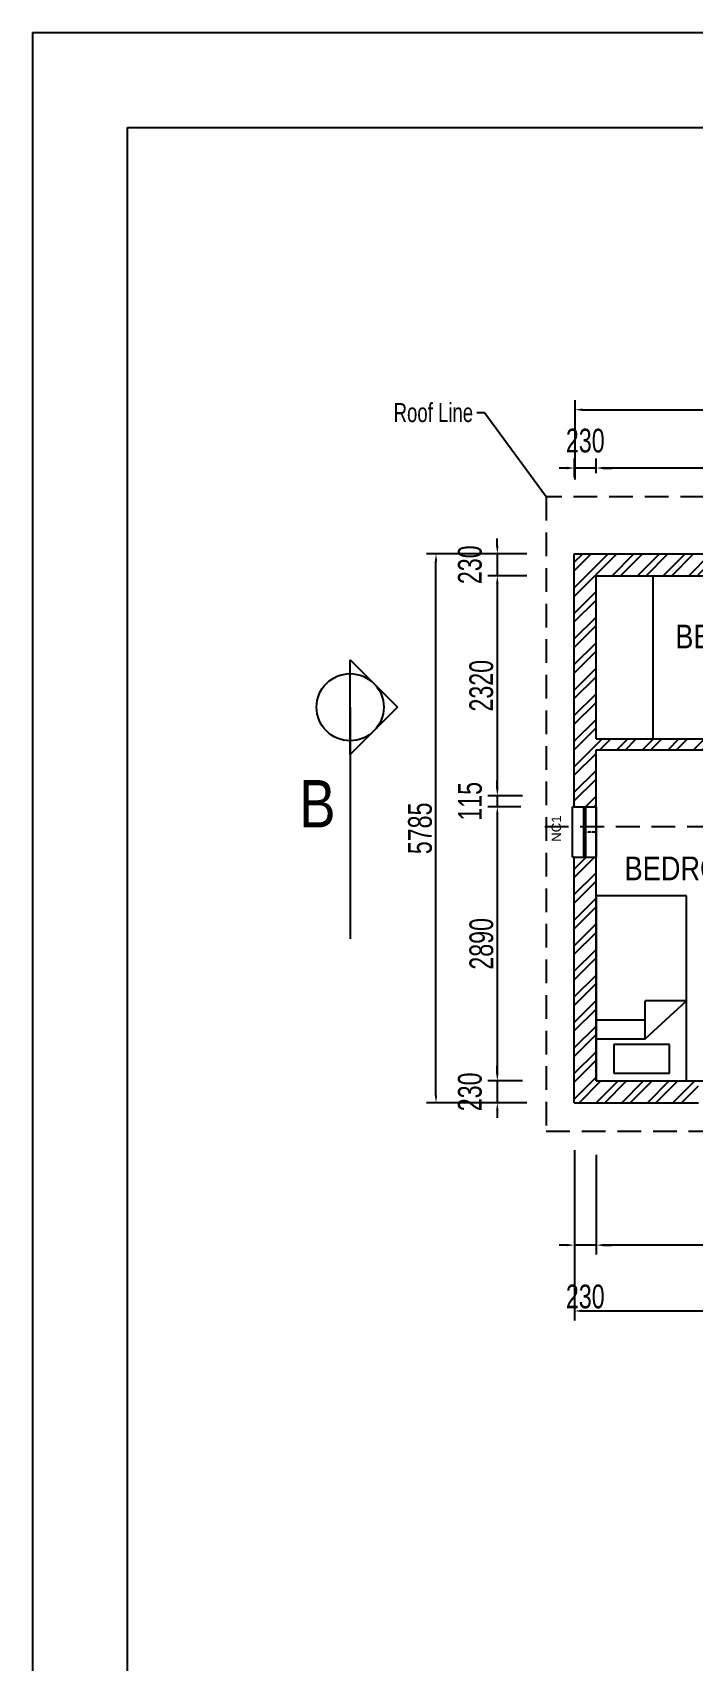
# Model space of a CAD drawing. Header units: millimetres. Extents: x 117 to 65811, y -976 to 29724.
# Drawn here: x 117 to 7065, y 12568 to 29724 of the extents above; entities that cross this region are included whole.
import ezdxf

# ---------------------------------------------------------------- set-up
doc = ezdxf.new("R2010")
doc.units = ezdxf.units.MM
doc.linetypes.add('DASHED', pattern=[0.75, 0.5, -0.25])
doc.linetypes.add('DOT', pattern=[0.25, 0, -0.25])
for name, color, linetype in [('2', 1, 'Continuous'), ('7', 6, 'Continuous'), ('DIMS', 5, 'Continuous'), ('HATCH', 1, 'Continuous'), ('OUTLINE', 4, 'Continuous'), ('TEXT', 5, 'Continuous'), ('WALLS', 1, 'Continuous')]:
    doc.layers.add(name, color=color, linetype=linetype)
doc.styles.add('AERIAL1-25', font='arial.ttf', dxfattribs={"height": 50})
doc.styles.add('COMPACT', font='arial.ttf', dxfattribs={"width": 0.7})
doc.styles.add('ROMANS', font='romans', dxfattribs={"height": 120})
doc.dimstyles.new('AERIAL1-50', dxfattribs={"dimscale": 100, "dimtxt": 2.5, "dimasz": 0.8, "dimexe": 1, "dimexo": 2.5, "dimgap": 0.4, "dimtad": 1, "dimdec": 0, "dimzin": 0, "dimdsep": 46, "dimtxsty": 'COMPACT', "dimcen": 0.09, "dimadec": 0, "dimazin": 0, "dimtfac": 1, "dimtdec": 1, "dimtmove": 2, "dimatfit": 3, "dimfxl": 1, "dimtolj": 1, "dimtzin": 0, "dimarcsym": 0})

# ---------------------------------------------------------------- blocks, each defined once
blk = doc.blocks.new('*D27')
at = {"layer": 'DEFPOINTS', "color": 0, "transparency": 16777216}
for p in [(13643, 25749), (5830, 24764), (13643, 24789)]:
    blk.add_point(p, dxfattribs=at)
at = {"layer": 'DIMS', "color": 0, "lineweight": -2, "transparency": 16777216}
for p, q in [((5830, 25014), (5830, 25849)), ((5910, 25749), (13563, 25749)), ((13643, 25039), (13643, 25849))]:
    blk.add_line(p, q, dxfattribs=at)
at = {"layer": 'DIMS', "color": 0, "transparency": 16777216}
for points in [[(5910, 25762), (5910, 25735), (5830, 25749)], [(13563, 25762), (13563, 25735), (13643, 25749)]]:
    blk.add_solid(points, dxfattribs=at)
at = {"layer": 'DIMS', "color": 0, "transparency": 16777216, "insert": (10252, 25955), "char_height": 250, "attachment_point": 5, "style": 'COMPACT'}
blk.add_mtext('\\A1;7813', dxfattribs=at)
blk = doc.blocks.new('*D29')
at = {"layer": 'DEFPOINTS', "color": 0, "transparency": 16777216}
for p in [(5822, 18195), (13635, 18145), (13635, 16251)]:
    blk.add_point(p, dxfattribs=at)
at = {"layer": 'DIMS', "color": 0, "lineweight": -2, "transparency": 16777216}
for p, q in [((5822, 17945), (5822, 16151)), ((13635, 17895), (13635, 16151)), ((5902, 16251), (13555, 16251))]:
    blk.add_line(p, q, dxfattribs=at)
at = {"layer": 'DIMS', "color": 0, "transparency": 16777216}
for points in [[(5902, 16265), (5902, 16238), (5822, 16251)], [(13555, 16265), (13555, 16238), (13635, 16251)]]:
    blk.add_solid(points, dxfattribs=at)
at = {"layer": 'DIMS', "color": 0, "transparency": 16777216, "insert": (9728, 16419), "char_height": 250, "attachment_point": 5, "style": 'COMPACT'}
blk.add_mtext('\\A1;7813', dxfattribs=at)
blk = doc.blocks.new('FUR-1')
at = {"layer": '7'}
for p, q in [((-475, -1950), (-475, 0)), ((-475, 0), (475, 0)), ((475, 0), (475, -1950)), ((-289, -386), (-289, -81)), ((-289, -81), (297, -81)), ((297, -81), (297, -386)), ((-475, -444), (41, -444)), ((297, -386), (-289, -386)), ((41, -444), (476, -843)), ((41, -444), (41, -843)), ((-475, -644), (41, -644)), ((476, -843), (41, -843)), ((475, -1950), (-475, -1950))]:
    blk.add_line(p, q, dxfattribs=at)
blk = doc.blocks.new('*D31')
at = {"layer": 'DEFPOINTS', "color": 0, "transparency": 16777216}
for p in [(4365, 24230), (5572, 24230), (5572, 18445)]:
    blk.add_point(p, dxfattribs=at)
at = {"layer": 'DIMS', "color": 0, "lineweight": -2, "transparency": 16777216}
for p, q in [((5322, 24230), (4265, 24230)), ((4365, 18525), (4365, 24150)), ((5322, 18445), (4265, 18445))]:
    blk.add_line(p, q, dxfattribs=at)
at = {"layer": 'DIMS', "color": 0, "transparency": 16777216}
for points in [[(4352, 24150), (4378, 24150), (4365, 24230)], [(4352, 18525), (4378, 18525), (4365, 18445)]]:
    blk.add_solid(points, dxfattribs=at)
at = {"layer": 'DIMS', "color": 0, "transparency": 16777216, "insert": (4198, 21337), "char_height": 250, "attachment_point": 5, "rotation": 90, "style": 'COMPACT'}
blk.add_mtext('\\A1;5785', dxfattribs=at)
blk = doc.blocks.new('*D32')
at = {"layer": 'DEFPOINTS', "color": 0, "transparency": 16777216}
for p in [(5510, 21565), (5011, 18675), (5526, 18675)]:
    blk.add_point(p, dxfattribs=at)
at = {"layer": 'DIMS', "color": 0, "lineweight": -2, "transparency": 16777216}
for p, q in [((5260, 21565), (4911, 21565)), ((5011, 21485), (5011, 18755)), ((5276, 18675), (4911, 18675))]:
    blk.add_line(p, q, dxfattribs=at)
at = {"layer": 'DIMS', "color": 0, "transparency": 16777216}
for points in [[(4998, 21485), (5024, 21485), (5011, 21565)], [(4998, 18755), (5024, 18755), (5011, 18675)]]:
    blk.add_solid(points, dxfattribs=at)
at = {"layer": 'DIMS', "color": 0, "transparency": 16777216, "insert": (4844, 20120), "char_height": 250, "attachment_point": 5, "rotation": 90, "style": 'COMPACT'}
blk.add_mtext('\\A1;2890', dxfattribs=at)
blk = doc.blocks.new('*D33')
at = {"layer": 'DEFPOINTS', "color": 0, "transparency": 16777216}
for p in [(6052, 18145), (9227, 18145), (6052, 16945)]:
    blk.add_point(p, dxfattribs=at)
at = {"layer": 'DIMS', "color": 0, "lineweight": -2, "transparency": 16777216}
for p, q in [((6052, 17895), (6052, 16845)), ((9227, 17895), (9227, 16845)), ((9147, 16945), (6132, 16945))]:
    blk.add_line(p, q, dxfattribs=at)
at = {"layer": 'DIMS', "color": 0, "transparency": 16777216}
for points in [[(6132, 16958), (6132, 16932), (6052, 16945)], [(9147, 16958), (9147, 16932), (9227, 16945)]]:
    blk.add_solid(points, dxfattribs=at)
at = {"layer": 'DIMS', "color": 0, "transparency": 16777216, "insert": (7639, 17113), "char_height": 250, "attachment_point": 5, "style": 'COMPACT'}
blk.add_mtext('\\A1;3175', dxfattribs=at)
blk = doc.blocks.new('*D34')
at = {"layer": 'DEFPOINTS', "color": 0, "transparency": 16777216}
for p in [(5822, 18195), (6052, 18145), (5822, 16945)]:
    blk.add_point(p, dxfattribs=at)
at = {"layer": 'DIMS', "color": 0, "lineweight": -2, "transparency": 16777216}
for p, q in [((5822, 17945), (5822, 16845)), ((6052, 17895), (6052, 16845)), ((5742, 16945), (5662, 16945)), ((6052, 16945), (5822, 16945)), ((6132, 16945), (6212, 16945))]:
    blk.add_line(p, q, dxfattribs=at)
at = {"layer": 'DIMS', "color": 0, "transparency": 16777216}
for points in [[(5742, 16958), (5742, 16932), (5822, 16945)], [(6132, 16958), (6132, 16932), (6052, 16945)]]:
    blk.add_solid(points, dxfattribs=at)
at = {"layer": 'DIMS', "color": 0, "transparency": 16777216, "insert": (5937, 16402), "char_height": 250, "attachment_point": 5, "style": 'COMPACT'}
blk.add_mtext('\\A1;230', dxfattribs=at)
blk = doc.blocks.new('*D35')
at = {"layer": 'DEFPOINTS', "color": 0, "transparency": 16777216}
for p in [(5526, 18675), (5011, 18445), (5572, 18445)]:
    blk.add_point(p, dxfattribs=at)
at = {"layer": 'DIMS', "color": 0, "lineweight": -2, "transparency": 16777216}
for p, q in [((5011, 18755), (5011, 18835)), ((5276, 18675), (4911, 18675)), ((5011, 18675), (5011, 18445)), ((5322, 18445), (4911, 18445)), ((5011, 18365), (5011, 18285))]:
    blk.add_line(p, q, dxfattribs=at)
at = {"layer": 'DIMS', "color": 0, "transparency": 16777216}
for points in [[(4998, 18755), (5024, 18755), (5011, 18675)], [(4998, 18365), (5024, 18365), (5011, 18445)]]:
    blk.add_solid(points, dxfattribs=at)
at = {"layer": 'DIMS', "color": 0, "transparency": 16777216, "insert": (4723, 18560), "char_height": 250, "attachment_point": 5, "rotation": 90, "style": 'COMPACT'}
blk.add_mtext('\\A1;230', dxfattribs=at)
blk = doc.blocks.new('*D37')
at = {"layer": 'DEFPOINTS', "color": 0, "transparency": 16777216}
for p in [(5822, 25134), (5822, 24786), (6052, 24830)]:
    blk.add_point(p, dxfattribs=at)
at = {"layer": 'DIMS', "color": 0, "lineweight": -2, "transparency": 16777216}
for p, q in [((5822, 25036), (5822, 25234)), ((6052, 25080), (6052, 25234)), ((5742, 25134), (5662, 25134)), ((6052, 25134), (5822, 25134)), ((6132, 25134), (6212, 25134))]:
    blk.add_line(p, q, dxfattribs=at)
at = {"layer": 'DIMS', "color": 0, "transparency": 16777216}
for points in [[(5742, 25148), (5742, 25121), (5822, 25134)], [(6132, 25148), (6132, 25121), (6052, 25134)]]:
    blk.add_solid(points, dxfattribs=at)
at = {"layer": 'DIMS', "color": 0, "transparency": 16777216, "insert": (5937, 25422), "char_height": 250, "attachment_point": 5, "style": 'COMPACT'}
blk.add_mtext('\\A1;230', dxfattribs=at)
blk = doc.blocks.new('*D38')
at = {"layer": 'DEFPOINTS', "color": 0, "transparency": 16777216}
for p in [(6052, 25134), (6052, 24830), (10219, 24830)]:
    blk.add_point(p, dxfattribs=at)
at = {"layer": 'DIMS', "color": 0, "lineweight": -2, "transparency": 16777216}
for p, q in [((6052, 25080), (6052, 25234)), ((10219, 25080), (10219, 25234)), ((10139, 25134), (6132, 25134))]:
    blk.add_line(p, q, dxfattribs=at)
at = {"layer": 'DIMS', "color": 0, "transparency": 16777216}
for points in [[(6132, 25148), (6132, 25121), (6052, 25134)], [(10139, 25148), (10139, 25121), (10219, 25134)]]:
    blk.add_solid(points, dxfattribs=at)
at = {"layer": 'DIMS', "color": 0, "transparency": 16777216, "insert": (8135, 25302), "char_height": 250, "attachment_point": 5, "style": 'COMPACT'}
blk.add_mtext('\\A1;4167', dxfattribs=at)
blk = doc.blocks.new('*D40')
at = {"layer": 'DEFPOINTS', "color": 0, "transparency": 16777216}
for p in [(5572, 24000), (5011, 21680), (5526, 21680)]:
    blk.add_point(p, dxfattribs=at)
at = {"layer": 'DIMS', "color": 0, "lineweight": -2, "transparency": 16777216}
for p, q in [((5322, 24000), (4911, 24000)), ((5011, 23920), (5011, 21760)), ((5276, 21680), (4911, 21680))]:
    blk.add_line(p, q, dxfattribs=at)
at = {"layer": 'DIMS', "color": 0, "transparency": 16777216}
for points in [[(4998, 23920), (5024, 23920), (5011, 24000)], [(4998, 21760), (5024, 21760), (5011, 21680)]]:
    blk.add_solid(points, dxfattribs=at)
at = {"layer": 'DIMS', "color": 0, "transparency": 16777216, "insert": (4843, 22840), "char_height": 250, "attachment_point": 5, "rotation": 90, "style": 'COMPACT'}
blk.add_mtext('\\A1;2320', dxfattribs=at)
blk = doc.blocks.new('*D41')
at = {"layer": 'DEFPOINTS', "color": 0, "transparency": 16777216}
for p in [(5526, 21680), (5011, 21565), (5510, 21565)]:
    blk.add_point(p, dxfattribs=at)
at = {"layer": 'DIMS', "color": 0, "lineweight": -2, "transparency": 16777216}
for p, q in [((5011, 21760), (5011, 21840)), ((5276, 21680), (4911, 21680)), ((5011, 21680), (5011, 21565)), ((5260, 21565), (4911, 21565)), ((5011, 21485), (5011, 21405))]:
    blk.add_line(p, q, dxfattribs=at)
at = {"layer": 'DIMS', "color": 0, "transparency": 16777216}
for points in [[(4998, 21760), (5024, 21760), (5011, 21680)], [(4998, 21485), (5024, 21485), (5011, 21565)]]:
    blk.add_solid(points, dxfattribs=at)
at = {"layer": 'DIMS', "color": 0, "transparency": 16777216, "insert": (4724, 21622), "char_height": 250, "attachment_point": 5, "rotation": 90, "style": 'COMPACT'}
blk.add_mtext('\\A1;115', dxfattribs=at)
blk = doc.blocks.new('*D42')
at = {"layer": 'DEFPOINTS', "color": 0, "transparency": 16777216}
for p in [(5572, 24230), (5011, 24000), (5526, 24000)]:
    blk.add_point(p, dxfattribs=at)
at = {"layer": 'DIMS', "color": 0, "lineweight": -2, "transparency": 16777216}
for p, q in [((5011, 24310), (5011, 24390)), ((5322, 24230), (4911, 24230)), ((5011, 24230), (5011, 24000)), ((5276, 24000), (4911, 24000)), ((5011, 23920), (5011, 23840))]:
    blk.add_line(p, q, dxfattribs=at)
at = {"layer": 'DIMS', "color": 0, "transparency": 16777216}
for points in [[(4998, 24310), (5024, 24310), (5011, 24230)], [(4998, 23920), (5024, 23920), (5011, 24000)]]:
    blk.add_solid(points, dxfattribs=at)
at = {"layer": 'DIMS', "color": 0, "transparency": 16777216, "insert": (4723, 24115), "char_height": 250, "attachment_point": 5, "rotation": 90, "style": 'COMPACT'}
blk.add_mtext('\\A1;230', dxfattribs=at)

msp = doc.modelspace()

# ---------------------------------------------------------------- hatches: boundary and pattern name
at = {"layer": 'HATCH'}
h = msp.add_hatch(dxfattribs=at)
h.set_pattern_fill('ANSI32', color=256, scale=20)
h.paths.add_polyline_path([(7356.1, 24229.7), (5821.6, 24229.7), (5821.6, 21564.7), (6051.6, 21564.7), (6051.6, 22164.7), (7251.6, 22164.7), (7251.6, 21564.7), (9226.6, 21564.7), (9341.6, 21564.7), (9341.6, 21679.7), (7366.6, 21679.7), (7366.6, 22279.7), (6051.6, 22279.7), (6051.6, 23999.7), (7356.1, 23999.7)])
h = msp.add_hatch(dxfattribs=at)
h.set_pattern_fill('ANSI32', color=256, scale=20)
h.paths.add_polyline_path([(7128.1, 18674.7), (6051.6, 18674.7), (6051.6, 20624.7), (6051.6, 21031.7), (5821.6, 21031.7), (5821.6, 18444.7), (7128.1, 18444.7)])

# ---------------------------------------------------------------- linework, layer by layer
at = {"color": 3, "linetype": 'Continuous'}
for p, q in [((1117.3, 28723.7), (41117.3, 28723.7)), ((1117.3, 1023.7), (1117.3, 28723.7))]:
    msp.add_line(p, q, dxfattribs=at)
msp.add_lwpolyline([(1117.3, 28723.7), (35451.6, 28723.7), (35451.6, 1023.7), (1117.3, 1023.7)], close=True, dxfattribs=at)
at = {"layer": '2', "color": 2}
for p, q in [((5803.6, 21031.7), (5803.6, 21564.7)), ((5821.6, 21564.7), (5803.6, 21564.7)), ((5921.6, 21031.7), (5921.6, 21564.7)), ((5941.6, 21031.7), (5941.6, 21564.7)), ((6051.6, 21564.7), (6051.6, 21031.7)), ((6051.6, 21298.2), (6008.6, 21298.2)), ((5821.6, 21031.7), (5803.6, 21031.7))]:
    msp.add_line(p, q, dxfattribs=at)
at = {"layer": '2'}
for p, q in [((5821.6, 21564.7), (6051.6, 21564.7)), ((5821.6, 21031.7), (6051.6, 21031.7))]:
    msp.add_line(p, q, dxfattribs=at)
at = {"layer": '2', "linetype": 'DOT'}
msp.add_line((6051.6, 21298.2), (5941.6, 21298.2), dxfattribs=at)
msp.add_line((6051.6, 21298.2), (5941.6, 21298.2), dxfattribs=at)
at = {"layer": 'DEFPOINTS', "color": 2, "linetype": 'Continuous'}
for q in [(117.3, -976.3), (42117.3, 29723.7), (42117.3, 29723.7)]:
    msp.add_line((117.3, 29723.7), q, dxfattribs=at)
at = {"layer": 'OUTLINE', "linetype": 'DASHED', "ltscale": 500}
msp.add_line((5509.9, 21355.7), (13938.7, 21355.7), dxfattribs=at)
msp.add_lwpolyline([(5525.7, 24829.7), (5525.7, 18144.7), (13938.7, 18144.7), (13938.7, 24829.7)], close=True, dxfattribs=at)
at = {"layer": 'TEXT'}
for p, q in [((3461.3, 23113.7), (3961.2, 22613.8)), ((3461.3, 22113.8), (3461.3, 23113.7)), ((3461.3, 22613.8), (3461.3, 20173.1)), ((3961.2, 22613.8), (3461.3, 22113.8))]:
    msp.add_line(p, q, dxfattribs=at)
msp.add_circle((3461.3, 22613.8), 353.5, dxfattribs=at)
at = {"layer": 'WALLS'}
for p, q in [((5821.6, 21564.7), (5821.6, 24229.7)), ((5821.6, 24229.7), (7356.1, 24229.7)), ((6051.6, 23999.7), (10218.6, 23999.7)), ((6051.6, 22279.7), (6051.6, 23999.7)), ((6051.6, 22279.7), (7366.6, 22279.7)), ((6051.6, 22164.7), (7251.6, 22164.7)), ((6051.6, 21564.7), (6051.6, 22164.7)), ((6051.6, 18674.7), (6051.6, 21564.7)), ((5821.6, 18444.7), (5821.6, 21031.7)), ((6051.6, 18674.7), (9226.6, 18674.7)), ((5821.6, 18444.7), (7128.1, 18444.7))]:
    msp.add_line(p, q, dxfattribs=at)
at = {"layer": 'WALLS', "color": 5}
msp.add_line((6651.6, 22279.7), (6651.6, 23999.7), dxfattribs=at)

# ---------------------------------------------------------------- block references
at = {"layer": 'WALLS', "xscale": -1, "rotation": 180}
msp.add_blockref('FUR-1', (6526.6, 18674.7), dxfattribs=at)

# ---------------------------------------------------------------- texts
at = {"layer": 'DIMS', "insert": (5581.6, 21473.5), "char_height": 100, "width": 1878, "attachment_point": 3, "rotation": 90, "style": 'AERIAL1-25'}
msp.add_mtext('NC1', dxfattribs=at)
at = {"layer": 'TEXT', "insert": (4755.8, 25615.9), "char_height": 200, "attachment_point": 9, "style": 'COMPACT'}
msp.add_mtext('Roof Line', dxfattribs=at)
at = {"layer": 'TEXT', "insert": (3307.8, 21846.4), "char_height": 500, "width": 13639, "attachment_point": 3, "style": 'ROMANS'}
msp.add_mtext('\\fArial Narrow|b0|i0|c0|p34;B', dxfattribs=at)
at = {"layer": 'WALLS', "char_height": 250, "width": 13639, "attachment_point": 3, "style": 'ROMANS'}
for s, insert in [('\\fArial Narrow|b0|i0|c0|p34;BEDROOM 1', (8603.4, 23483.8)), ('\\fArial Narrow|b0|i0|c0|p34;BEDROOM 2', (8069.2, 21039.9))]:
    msp.add_mtext(s, dxfattribs=dict(at, insert=insert))

# ---------------------------------------------------------------- dimensions: what is measured, and where the dimension line sits
at = {"layer": 'DIMS'}
dim = msp.add_linear_dim(base=(13643.1, 25748.7), p1=(5830.1, 24763.6), p2=(13643.1, 24788.6), angle=180, dimstyle='AERIAL1-50', dxfattribs=at)
dim.commit()
dim.dimension.update_dxf_attribs({"geometry": '*D27', "text_midpoint": (10251.6, 25954.8), "dimtype": 160})
for base, p1, p2, angle, picture, middle in [((5821.6, 25134.2), (6051.6, 24829.7), (5821.6, 24786.1), 180, '*D37', (5936.6, 25422)), ((6051.6, 25134.2), (10218.6, 24829.7), (6051.6, 24829.7), 180, '*D38', (8135.1, 25301.9)), ((5011.2, 23999.7), (5571.6, 24229.7), (5525.7, 23999.7), 90, '*D42', (4723.4, 24114.7)), ((4365.2, 24229.7), (5571.6, 18444.7), (5571.6, 24229.7), 90, '*D31', (4197.5, 21337.2)), ((5011.2, 21679.7), (5571.6, 23999.7), (5525.7, 21679.7), 90, '*D40', (4843.4, 22839.7)), ((5011.2, 21564.7), (5525.7, 21679.7), (5509.9, 21564.7), 90, '*D41', (4723.5, 21622.2)), ((5011.2, 18674.7), (5509.9, 21564.7), (5525.7, 18674.7), 90, '*D32', (4843.5, 20119.7)), ((5011.2, 18444.7), (5525.7, 18674.7), (5571.6, 18444.7), 90, '*D35', (4723.4, 18559.7)), ((5821.6, 16945.1), (6051.6, 18144.7), (5821.6, 18194.7), 180, '*D34', (5936.6, 16401.9)), ((13634.6, 16251.5), (5821.6, 18194.7), (13634.6, 18144.7), 180, '*D29', (9728.1, 16419.2)), ((6051.6, 16945.1), (9226.5, 18144.7), (6051.6, 18144.7), 180, '*D33', (7639.1, 17112.9))]:
    dim = msp.add_linear_dim(base=base, p1=p1, p2=p2, angle=angle, dimstyle='AERIAL1-50', dxfattribs=at)
    dim.commit()
    dim.dimension.update_dxf_attribs({"geometry": picture, "text_midpoint": middle})

# ---------------------------------------------------------------- leaders
at = {"layer": 'TEXT', "annotation_type": 0, "has_hookline": 1, "hookline_direction": 1, "text_width": 813.7}
msp.add_leader([(5525.7, 24829.7), (4875.8, 25715.9), (4795.8, 25715.9)], dimstyle='AERIAL1-50', override={"dimgap": 0.4, "dimtad": 0}, dxfattribs=at)

doc.saveas('drawing.dxf')
